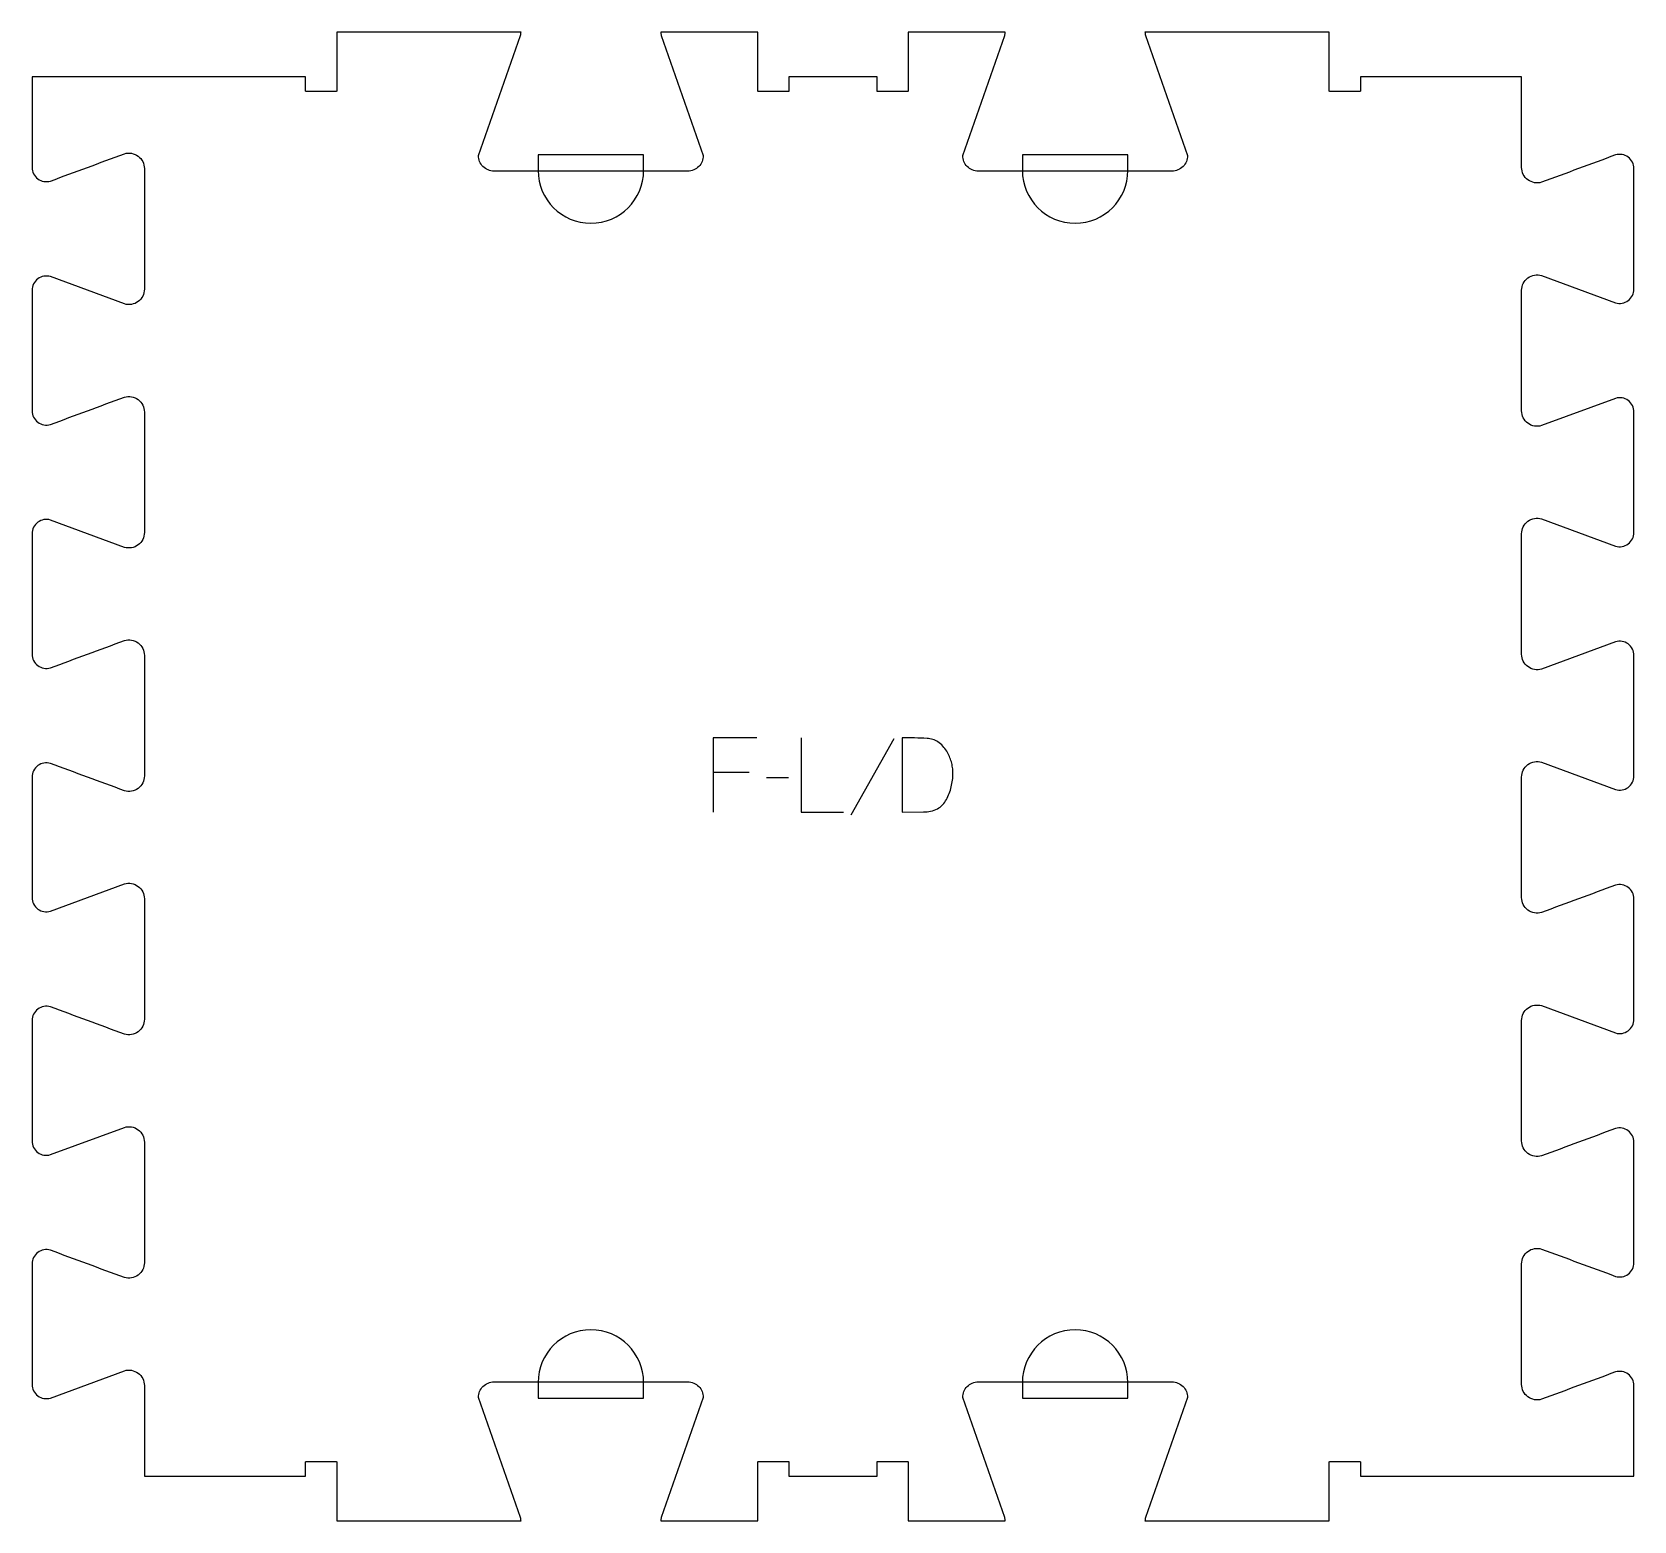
# Model space of a CAD drawing. Extents: x 0 to 645, y 0 to 600.
import ezdxf

# ---------------------------------------------------------------- set-up
doc = ezdxf.new("R2010")
doc.units = 0
for name, color, linetype in [('1_ANYTOOL_1MMDEEP_LABELS_S', 2, 'CONTINUOUS'), ('4_ANYTOOL_CUTTHROUGH_OUTSI', 5, 'CONTINUOUS'), ('5_ANYTOOL_HALF_MILL_9MM_IN', 3, 'CONTINUOUS')]:
    doc.layers.add(name, color=color, linetype=linetype)

msp = doc.modelspace()

# ---------------------------------------------------------------- linework, layer by layer
at = {"layer": '1_ANYTOOL_1MMDEEP_LABELS_S'}
for p, q in [((346.791659, 314.9), (329.605945, 284.128571)), ((288.591659, 301.4), (274.105945, 301.4)), ((304.405945, 299.257143), (295.62023, 299.171429))]:
    msp.add_line(p, q, dxfattribs=at)
for points in [[(291.763087, 315.371429), (274.105945, 315.371429), (274.105945, 285.371429)], [(309.548802, 315.371429), (309.548802, 285.371429), (326.648802, 285.371429)]]:
    msp.add_lwpolyline(points, dxfattribs=at)
msp.add_lwpolyline([(350.22023, 315.371429), (350.22023, 285.371429), (358.748802, 285.457143, 0.046402), (361.655176, 285.765319, 0.07465), (364.384516, 286.753571, 0.077785), (366.467501, 288.342594, 0.06915), (368.005945, 290.471429, 0.029998), (369.14347, 292.966745, 0.031416), (369.966659, 295.582143, 0.031395), (370.459303, 298.299465, 0.029153), (370.62023, 301.057143, 0.03275), (370.46775, 303.382565, 0.035889), (369.998802, 305.664286, 0.03592), (369.213943, 307.839653, 0.033706), (368.134516, 309.885714, 0.042675), (366.576033, 311.975466, 0.065683), (364.614873, 313.673214, 0.068103), (362.517147, 314.677122, 0.065471), (360.227373, 315.092857, 0.005437), (355.225252, 315.282912, 0.00471)], format="xyb", close=True, dxfattribs=at)
at = {"layer": '4_ANYTOOL_CUTTHROUGH_OUTSI'}
msp.add_lwpolyline([(45.224087, 54.503239), (45.224087, 18), (110.113087, 18), (110.113087, 23.75, -0.414214), (110.363087, 24), (122.363087, 24, -0.414214), (122.613087, 23.75), (122.613087, 0), (196.80465, 0, 0.061784), (196.569656, 1.39487), (179.674123, 49.667412, -0.084368), (179.660087, 49.75, -0.414214), (185.910087, 56), (263.910087, 56, -0.414214), (270.160087, 49.75, -0.084368), (270.146052, 49.667412), (253.246939, 1.383805, 0.061178), (253.015525, 0), (292.113087, 0), (292.113087, 23.75, -0.414214), (292.363087, 24), (304.363087, 24, -0.414214), (304.613087, 23.75), (304.613087, 18), (340.113087, 18), (340.113087, 23.75, -0.414214), (340.363087, 24), (352.363087, 24, -0.414214), (352.613087, 23.75), (352.613087, 0), (391.71065, 0, 0.061784), (391.475656, 1.39487), (374.580123, 49.667412, -0.084368), (374.566087, 49.75, -0.414214), (380.816087, 56), (458.816087, 56, -0.414214), (465.066087, 49.75, -0.084368), (465.052052, 49.667412), (448.152939, 1.383805, 0.061178), (447.921525, 0), (472.363087, 0), (522.113087, 0), (522.113087, 23.75, -0.414214), (522.363087, 24), (534.363087, 24, -0.414214), (534.613087, 23.75), (534.613087, 18), (644.723896, 18), (644.723896, 54.502619, 0.237079), (642.406246, 59.115804, 0.237104), (637.32173, 60.009892, -0.000004), (607.560528, 49.015294, -0.015604), (607.545733, 49.010347, -0.237079), (602.018993, 49.98243, -0.237079), (599.499808, 54.996762), (599.500264, 103.502847, -0.237079), (602.019448, 108.517176, -0.237077), (607.546042, 109.489261, -0.015611), (607.560843, 109.484312, 0.000004), (637.336517, 98.484329, 0.236337), (642.406246, 99.383351, 0.237079), (644.723896, 103.996536), (644.724352, 152.502621, 0.237079), (642.406702, 157.115804, 0.237104), (637.322186, 158.009892, -0.000004), (607.560984, 147.015294, -0.015604), (607.546189, 147.010347, -0.237079), (602.019448, 147.98243, -0.237079), (599.500264, 152.996762), (599.50072, 201.502847, -0.237079), (602.019904, 206.517176, -0.237077), (607.546498, 207.489261, -0.015611), (607.561299, 207.484312), (637.336973, 196.484329, 0.236337), (642.406702, 197.383351, 0.237079), (644.724352, 201.996536), (644.724807, 250.502621, 0.237079), (642.407158, 255.115804, 0.237104), (637.322641, 256.009892, -0.000004), (607.56144, 245.015294, -0.015604), (607.546644, 245.010347, -0.237079), (602.019904, 245.98243, -0.237079), (599.50072, 250.996762), (599.501176, 299.502847, -0.237079), (602.02036, 304.517176, -0.237077), (607.546954, 305.489261, -0.015611), (607.561755, 305.484312), (637.337429, 294.484329, 0.236337), (642.407158, 295.38335, 0.237079), (644.724807, 299.996536), (644.725263, 348.502621, 0.237079), (642.407614, 353.115804, 0.237104), (637.323097, 354.009892), (607.561895, 343.015294, -0.015604), (607.5471, 343.010347, -0.237079), (602.02036, 343.98243, -0.237079), (599.501176, 348.996762), (599.501632, 397.502847, -0.237079), (602.020816, 402.517176, -0.237077), (607.547409, 403.489261, -0.015611), (607.562211, 403.484312), (637.337884, 392.484329, 0.236337), (642.407614, 393.38335, 0.237079), (644.725263, 397.996536), (644.725719, 446.502621, 0.237079), (642.40807, 451.115804, 0.237104), (637.323553, 452.009892), (607.562351, 441.015294, -0.015604), (607.547556, 441.010347, -0.237079), (602.020816, 441.98243, -0.237079), (599.501632, 446.996762), (599.502087, 495.502847, -0.237079), (602.021272, 500.517176, -0.237077), (607.547865, 501.489261, -0.015611), (607.562667, 501.484312), (637.33834, 490.484329, 0.236337), (642.40807, 491.38335, 0.237079), (644.725719, 495.996536), (644.726175, 544.502621, 0.237079), (642.408525, 549.115804, 0.237104), (637.324009, 550.009892, -0.000004), (607.562807, 539.015293, -0.015604), (607.548012, 539.010347, -0.237079), (602.021272, 539.98243, -0.237079), (599.502087, 544.996761), (599.502087, 581.5), (534.613087, 581.5), (534.613087, 575.75, -0.414214), (534.363087, 575.5), (522.363087, 575.5, -0.414214), (522.113087, 575.75), (522.113087, 599.5), (472.363087, 599.5), (447.921525, 599.5, 0.061784), (448.156519, 598.10513), (465.052052, 549.832588, -0.084368), (465.066087, 549.75, -0.414214), (458.816087, 543.5), (380.816087, 543.5, -0.414214), (374.566087, 549.75, -0.084368), (374.580123, 549.832588), (391.479236, 598.116195, 0.061178), (391.71065, 599.5), (352.613087, 599.5), (352.613087, 575.75, -0.414214), (352.363087, 575.5), (340.363087, 575.5, -0.414214), (340.113087, 575.75), (340.113087, 581.5), (304.613087, 581.5), (304.613087, 575.75, -0.414214), (304.363087, 575.5), (292.363087, 575.5, -0.414214), (292.113087, 575.75), (292.113087, 599.5), (253.015525, 599.5, 0.061784), (253.250519, 598.10513), (270.146052, 549.832588, -0.084368), (270.160087, 549.75, -0.414214), (263.910087, 543.5), (185.910087, 543.5, -0.414214), (179.660087, 549.75, -0.084368), (179.674123, 549.832588), (196.573236, 598.116195, 0.061178), (196.80465, 599.5), (122.613087, 599.5), (122.613087, 575.75, -0.414214), (122.363087, 575.5), (110.363087, 575.5, -0.414214), (110.113087, 575.75), (110.113087, 581.5), (0.002279, 581.5), (0.002279, 544.997381, 0.237079), (2.319928, 540.384196, 0.237104), (7.404445, 539.490108, -0.000004), (37.165647, 550.484706, -0.015604), (37.180442, 550.489653, -0.237079), (42.707182, 549.51757, -0.237079), (45.226366, 544.503238), (45.22591, 495.997153, -0.237079), (42.706726, 490.982824, -0.237077), (37.180133, 490.010739, -0.015611), (37.165331, 490.015688), (7.389658, 501.015671, 0.236337), (2.319928, 500.116649, 0.237079), (0.002279, 495.503464), (0.001823, 446.997379, 0.237079), (2.319473, 442.384196, 0.237104), (7.403989, 441.490108, -0.000004), (37.165191, 452.484706, -0.015604), (37.179986, 452.489653, -0.237079), (42.706726, 451.51757, -0.237079), (45.22591, 446.503238), (45.225455, 397.997153, -0.237079), (42.706271, 392.982824, -0.237077), (37.179677, 392.010739, -0.015611), (37.164876, 392.015688), (7.389202, 403.015671, 0.236337), (2.319473, 402.116649, 0.237079), (0.001823, 397.503464), (0.001367, 348.997379, 0.237079), (2.319017, 344.384196, 0.237104), (7.403533, 343.490108, -0.000004), (37.164735, 354.484706, -0.015604), (37.17953, 354.489653, -0.237079), (42.706271, 353.51757, -0.237079), (45.225455, 348.503238), (45.224999, 299.997153, -0.237079), (42.705815, 294.982824, -0.237077), (37.179221, 294.010739, -0.015611), (37.16442, 294.015688, 0.000004), (7.388746, 305.015671, 0.236337), (2.319017, 304.11665, 0.237079), (0.001367, 299.503464), (0.000912, 250.997379, 0.237079), (2.318561, 246.384196, 0.237104), (7.403078, 245.490108), (37.164279, 256.484706, -0.015604), (37.179075, 256.489653, -0.237079), (42.705815, 255.51757, -0.237079), (45.224999, 250.503238), (45.224543, 201.997153, -0.237079), (42.705359, 196.982824, -0.237077), (37.178765, 196.010739, -0.015611), (37.163964, 196.015688, 0.000004), (7.38829, 207.015671, 0.236337), (2.318561, 206.11665, 0.237079), (0.000912, 201.503464), (0.000456, 152.997379, 0.237079), (2.318105, 148.384196, 0.237104), (7.402622, 147.490108), (37.163824, 158.484706, -0.015604), (37.178619, 158.489653, -0.237079), (42.705359, 157.51757, -0.237079), (45.224543, 152.503238), (45.224087, 103.997153, -0.237079), (42.704903, 98.982824, -0.237077), (37.17831, 98.010739, -0.015611), (37.163508, 98.015688, 0.000004), (7.387835, 109.015671, 0.236337), (2.318105, 108.11665, 0.237079), (0.000456, 103.503464), (0, 54.997379, 0.237079), (2.317649, 50.384196, 0.237104), (7.402166, 49.490108), (37.163368, 60.484707, -0.015604), (37.178163, 60.489653, -0.502397)], format="xyb", close=True, dxfattribs=at)
at = {"layer": '5_ANYTOOL_HALF_MILL_9MM_IN'}
for points in [[(203.660087, 544), (203.660087, 543.75, 1), (246.160087, 543.75), (246.160087, 550), (203.660087, 550)], [(398.566087, 544), (398.566087, 543.75, 1), (441.066087, 543.75), (441.066087, 550), (398.566087, 550)], [(246.160087, 55.75, 1), (203.660087, 55.75), (203.660087, 49.5), (246.160087, 49.5)], [(441.066087, 55.75, 1), (398.566087, 55.75), (398.566087, 49.5), (441.066087, 49.5)]]:
    msp.add_lwpolyline(points, format="xyb", close=True, dxfattribs=at)

doc.saveas('drawing.dxf')
